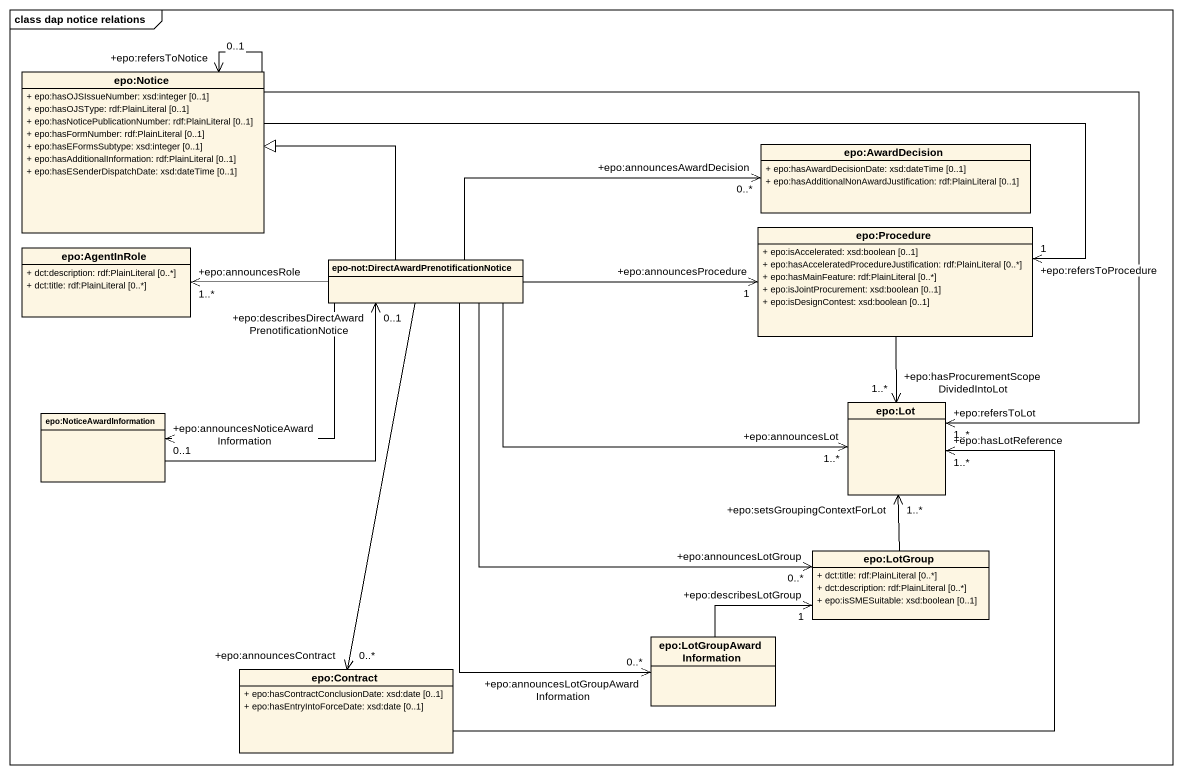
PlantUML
@startuml
mainframe class dap notice relations
hide circle
hide empty members
skinparam classAttributeIconSize 0
class "epo:Notice" as epo_Notice {
  + epo:hasOJSIssueNumber: xsd:integer [0..1]
  + epo:hasOJSType: rdf:PlainLiteral [0..1]
  + epo:hasNoticePublicationNumber: rdf:PlainLiteral [0..1]
  + epo:hasFormNumber: rdf:PlainLiteral [0..1]
  + epo:hasEFormsSubtype: xsd:integer [0..1]
  + epo:hasAdditionalInformation: rdf:PlainLiteral [0..1]
  + epo:hasESenderDispatchDate: xsd:dateTime [0..1]
}
class "epo:AwardDecision" as epo_AwardDecision {
  + epo:hasAwardDecisionDate: xsd:dateTime [0..1]
  + epo:hasAdditionalNonAwardJustification: rdf:PlainLiteral [0..1]
}
class "epo:Procedure" as epo_Procedure {
  + epo:isAccelerated: xsd:boolean [0..1]
  + epo:hasAcceleratedProcedureJustification: rdf:PlainLiteral [0..*]
  + epo:hasMainFeature: rdf:PlainLiteral [0..*]
  + epo:isJointProcurement: xsd:boolean [0..1]
  + epo:isDesignContest: xsd:boolean [0..1]
}
class "epo:AgentInRole" as epo_AgentInRole {
  + dct:description: rdf:PlainLiteral [0..*]
  + dct:title: rdf:PlainLiteral [0..*]
}
class "epo-not:DirectAwardPrenotificationNotice" as epo_not_DirectAwardPrenotifi
class "epo:Lot" as epo_Lot
class "epo:NoticeAwardInformation" as epo_NoticeAwardInformation
class "epo:LotGroup" as epo_LotGroup {
  + dct:title: rdf:PlainLiteral [0..*]
  + dct:description: rdf:PlainLiteral [0..*]
  + epo:isSMESuitable: xsd:boolean [0..1]
}
class "epo:Contract" as epo_Contract {
  + epo:hasContractConclusionDate: xsd:date [0..1]
  + epo:hasEntryIntoForceDate: xsd:date [0..1]
}
class "epo:LotGroupAwardInformation" as epo_LotGroupAwardInformation
epo_Notice --> "+epo:refersToNotice\n0..1" epo_Notice
epo_Notice -right-> "+epo:refersToProcedure\n1" epo_Procedure
epo_Notice -right-> "+epo:refersToLot\n1..*" epo_Lot
epo_Procedure --> "+epo:hasProcurementScopeDividedIntoLot\n1..*" epo_Lot
epo_not_DirectAwardPrenotifi -left-|> epo_Notice
epo_not_DirectAwardPrenotifi -right-> "+epo:announcesAwardDecision\n0..*" epo_AwardDecision
epo_not_DirectAwardPrenotifi -right-> "+epo:announcesProcedure\n1" epo_Procedure
epo_not_DirectAwardPrenotifi -left-> "+epo:announcesRole\n1..*" epo_AgentInRole
epo_not_DirectAwardPrenotifi -right-> "+epo:announcesLot\n1..*" epo_Lot
epo_not_DirectAwardPrenotifi -left-> "+epo:announcesNoticeAwardInformation\n0..1" epo_NoticeAwardInformation
epo_not_DirectAwardPrenotifi --> "+epo:announcesLotGroup\n0..*" epo_LotGroup
epo_not_DirectAwardPrenotifi --> "+epo:announcesContract\n0..*" epo_Contract
epo_not_DirectAwardPrenotifi --> "+epo:announcesLotGroupAwardInformation\n0..*" epo_LotGroupAwardInformation
epo_NoticeAwardInformation -right-> "+epo:describesDirectAwardPrenotificationNotice\n0..1" epo_not_DirectAwardPrenotifi
epo_LotGroup -up-> "+epo:setsGroupingContextForLot\n1..*" epo_Lot
epo_Contract -right-> "+epo:hasLotReference\n1..*" epo_Lot
epo_LotGroupAwardInformation -right-> "+epo:describesLotGroup\n1" epo_LotGroup
@enduml
